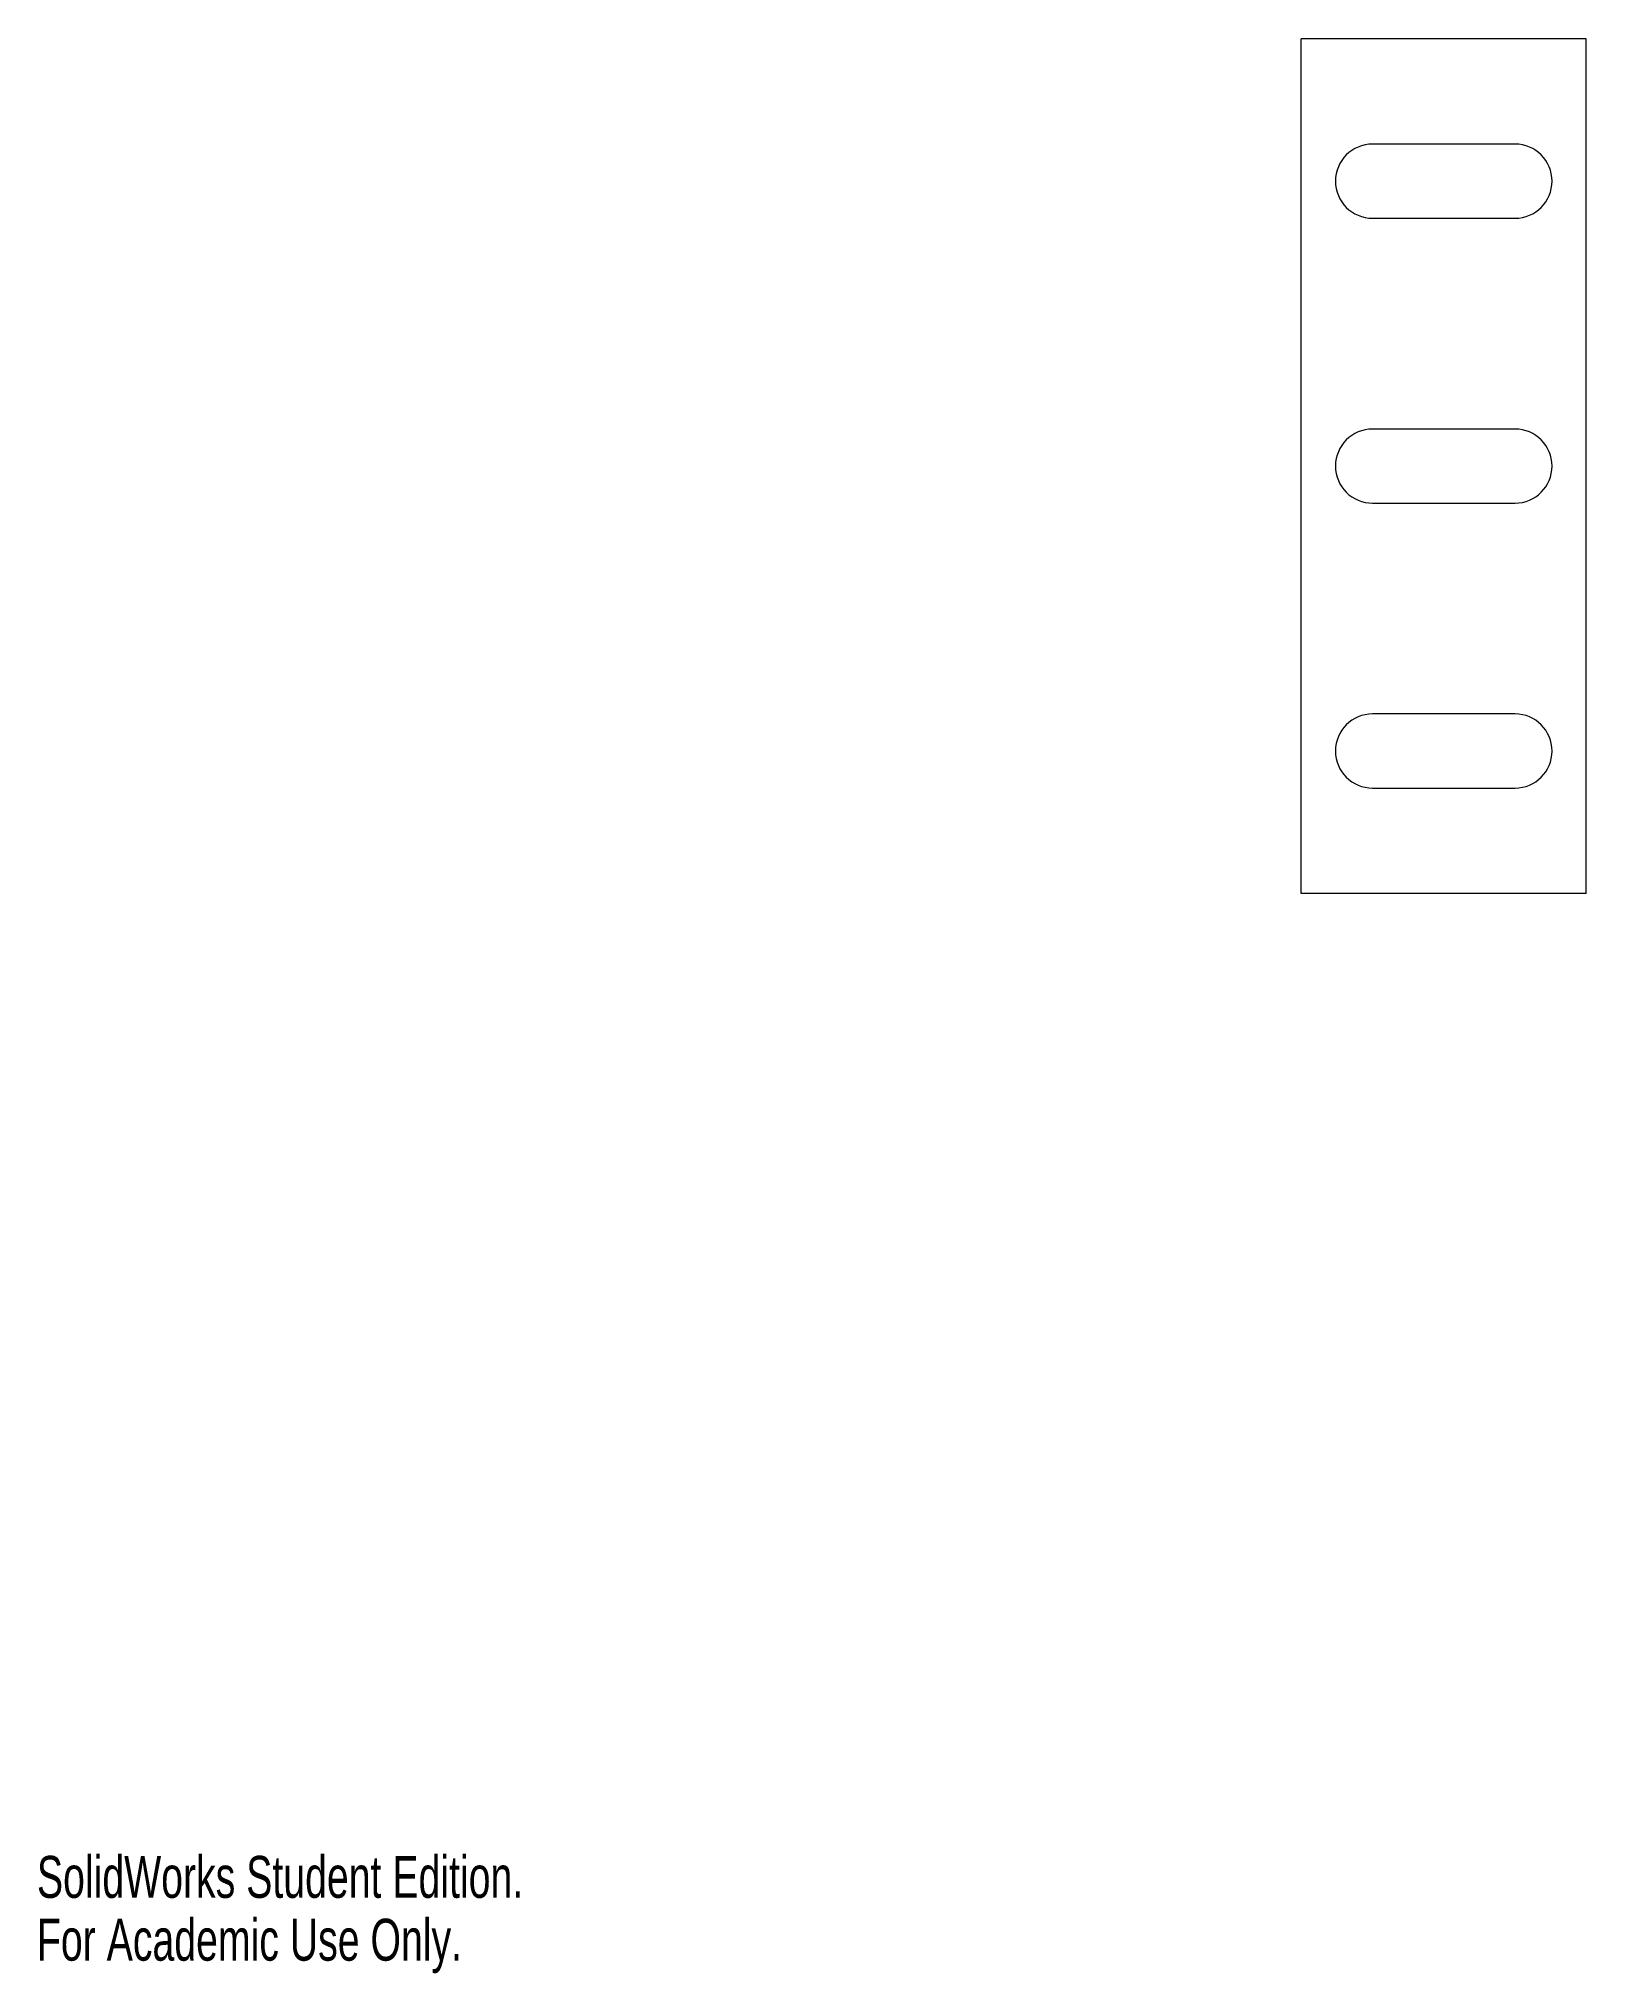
# Model space of a CAD drawing. Header units: inches. Extents: x 0.01 to 5.44, y 0 to 6.79.
import ezdxf

# ---------------------------------------------------------------- set-up
doc = ezdxf.new("R2010")
doc.units = ezdxf.units.IN
doc.header["$MEASUREMENT"] = 0
doc.styles.add('SLDTEXTSTYLE0', font='TXT', dxfattribs={"width": 0.7})

msp = doc.modelspace()

# ---------------------------------------------------------------- linework, layer by layer
at = {"color": 7, "linetype": 'Continuous', "lineweight": 15}
for p, q in [((4.436, 3.788), (4.436, 6.788)), ((5.436, 6.788), (4.436, 6.788)), ((5.436, 3.788), (5.436, 6.788)), ((5.186, 6.418), (4.686, 6.418)), ((4.686, 6.158), (5.186, 6.158)), ((5.186, 5.418), (4.686, 5.418)), ((4.686, 5.158), (5.186, 5.158)), ((5.186, 4.418), (4.686, 4.418)), ((4.686, 4.158), (5.186, 4.158)), ((5.436, 3.788), (4.436, 3.788))]:
    msp.add_line(p, q, dxfattribs=at)
for centre, start, end in [((4.686, 6.288), 90, 270), ((5.186, 6.288), 270, 90), ((4.686, 5.288), 90, 270), ((5.186, 5.288), 270, 90), ((4.686, 4.288), 90, 270), ((5.186, 4.288), 270, 90)]:
    msp.add_arc(centre, 0.13, start, end, dxfattribs=at)

# ---------------------------------------------------------------- texts
at = {"color": 7, "linetype": 'Continuous', "char_height": 0.14705, "attachment_point": 1, "style": 'SLDTEXTSTYLE0'}
for s, insert in [('SolidWorks Student Edition.', (0, 0.4101)), ('For Academic Use Only.', (0, 0.1896))]:
    msp.add_mtext(s, dxfattribs=dict(at, insert=insert))

doc.saveas('drawing.dxf')
